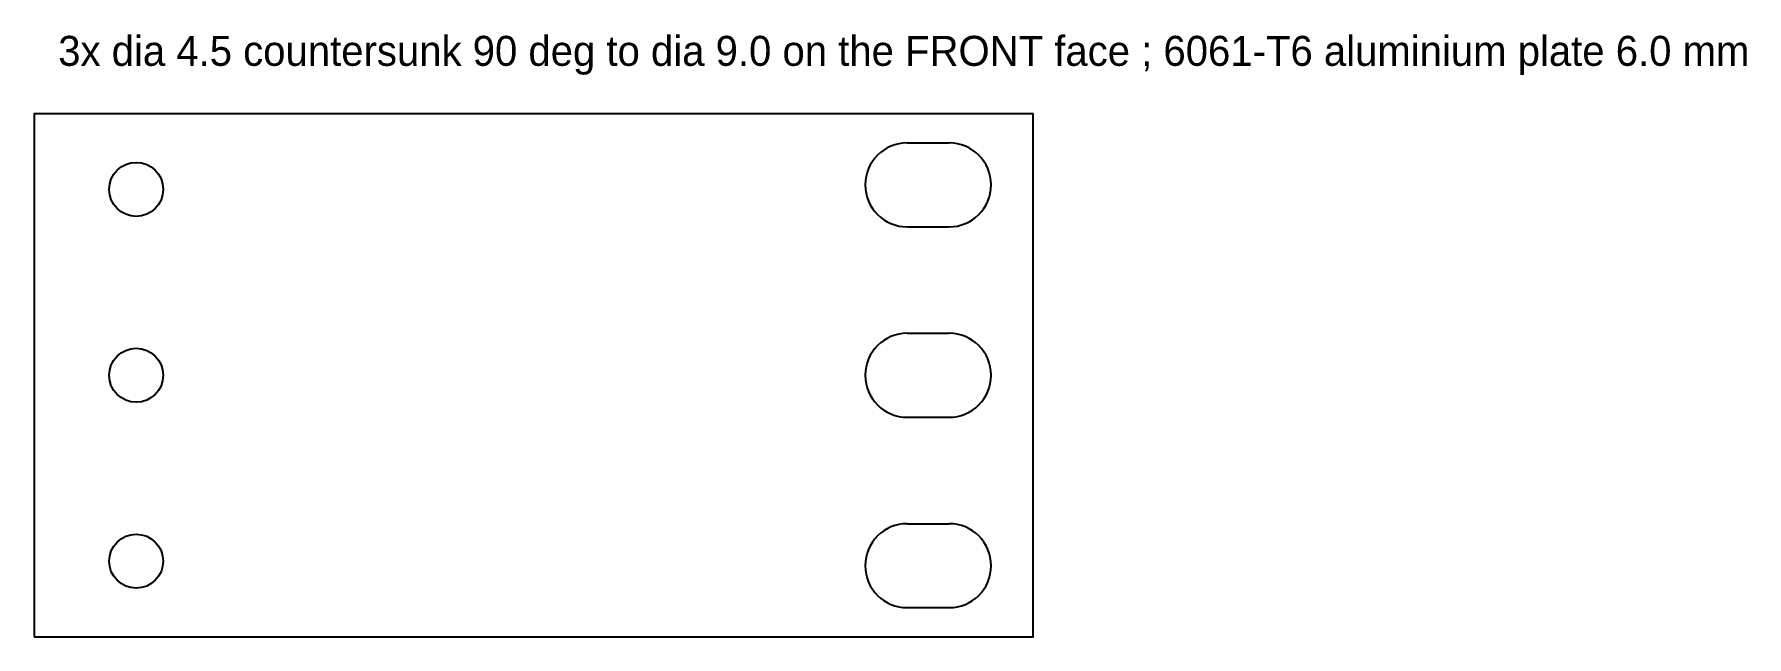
# Model space of a CAD drawing. Header units: millimetres. Extents: x 0 to 143, y 0 to 50.
import ezdxf

# ---------------------------------------------------------------- set-up
doc = ezdxf.new("R2010")
doc.units = ezdxf.units.MM
doc.layers.add('CUT', color=7, linetype='Continuous')
doc.layers.add('NOTES', color=3, linetype='Continuous')

msp = doc.modelspace()

# ---------------------------------------------------------------- linework, layer by layer
at = {"layer": 'CUT'}
for p, q in [((72.8, 41.375), (76.3, 41.375)), ((72.8, 34.375), (76.3, 34.375)), ((72.8, 25.5), (76.3, 25.5)), ((72.8, 18.5), (76.3, 18.5)), ((72.8, 9.625), (76.3, 9.625)), ((72.8, 2.625), (76.3, 2.625))]:
    msp.add_line(p, q, dxfattribs=at)
msp.add_lwpolyline([(0, 0.2), (83.3, 0.2), (83.3, 43.8), (0, 43.8)], close=True, dxfattribs=at)
for centre in [(8.5, 37.5), (8.5, 22), (8.5, 6.5)]:
    msp.add_circle(centre, 2.25, dxfattribs=at)
for centre, start, end in [((72.8, 37.875), 90, 270), ((76.3, 37.875), -90, 90), ((72.8, 22), 90, 270), ((76.3, 22), -90, 90), ((72.8, 6.125), 90, 270), ((76.3, 6.125), -90, 90)]:
    msp.add_arc(centre, 3.5, start, end, dxfattribs=at)

# ---------------------------------------------------------------- texts
at = {"layer": 'NOTES'}
msp.add_text('3x dia 4.5 countersunk 90 deg to dia 9.0 on the FRONT face ; 6061-T6 aluminium plate 6.0 mm', height=2.5, dxfattribs=at).set_placement((2, 47.8))

doc.saveas('drawing.dxf')
